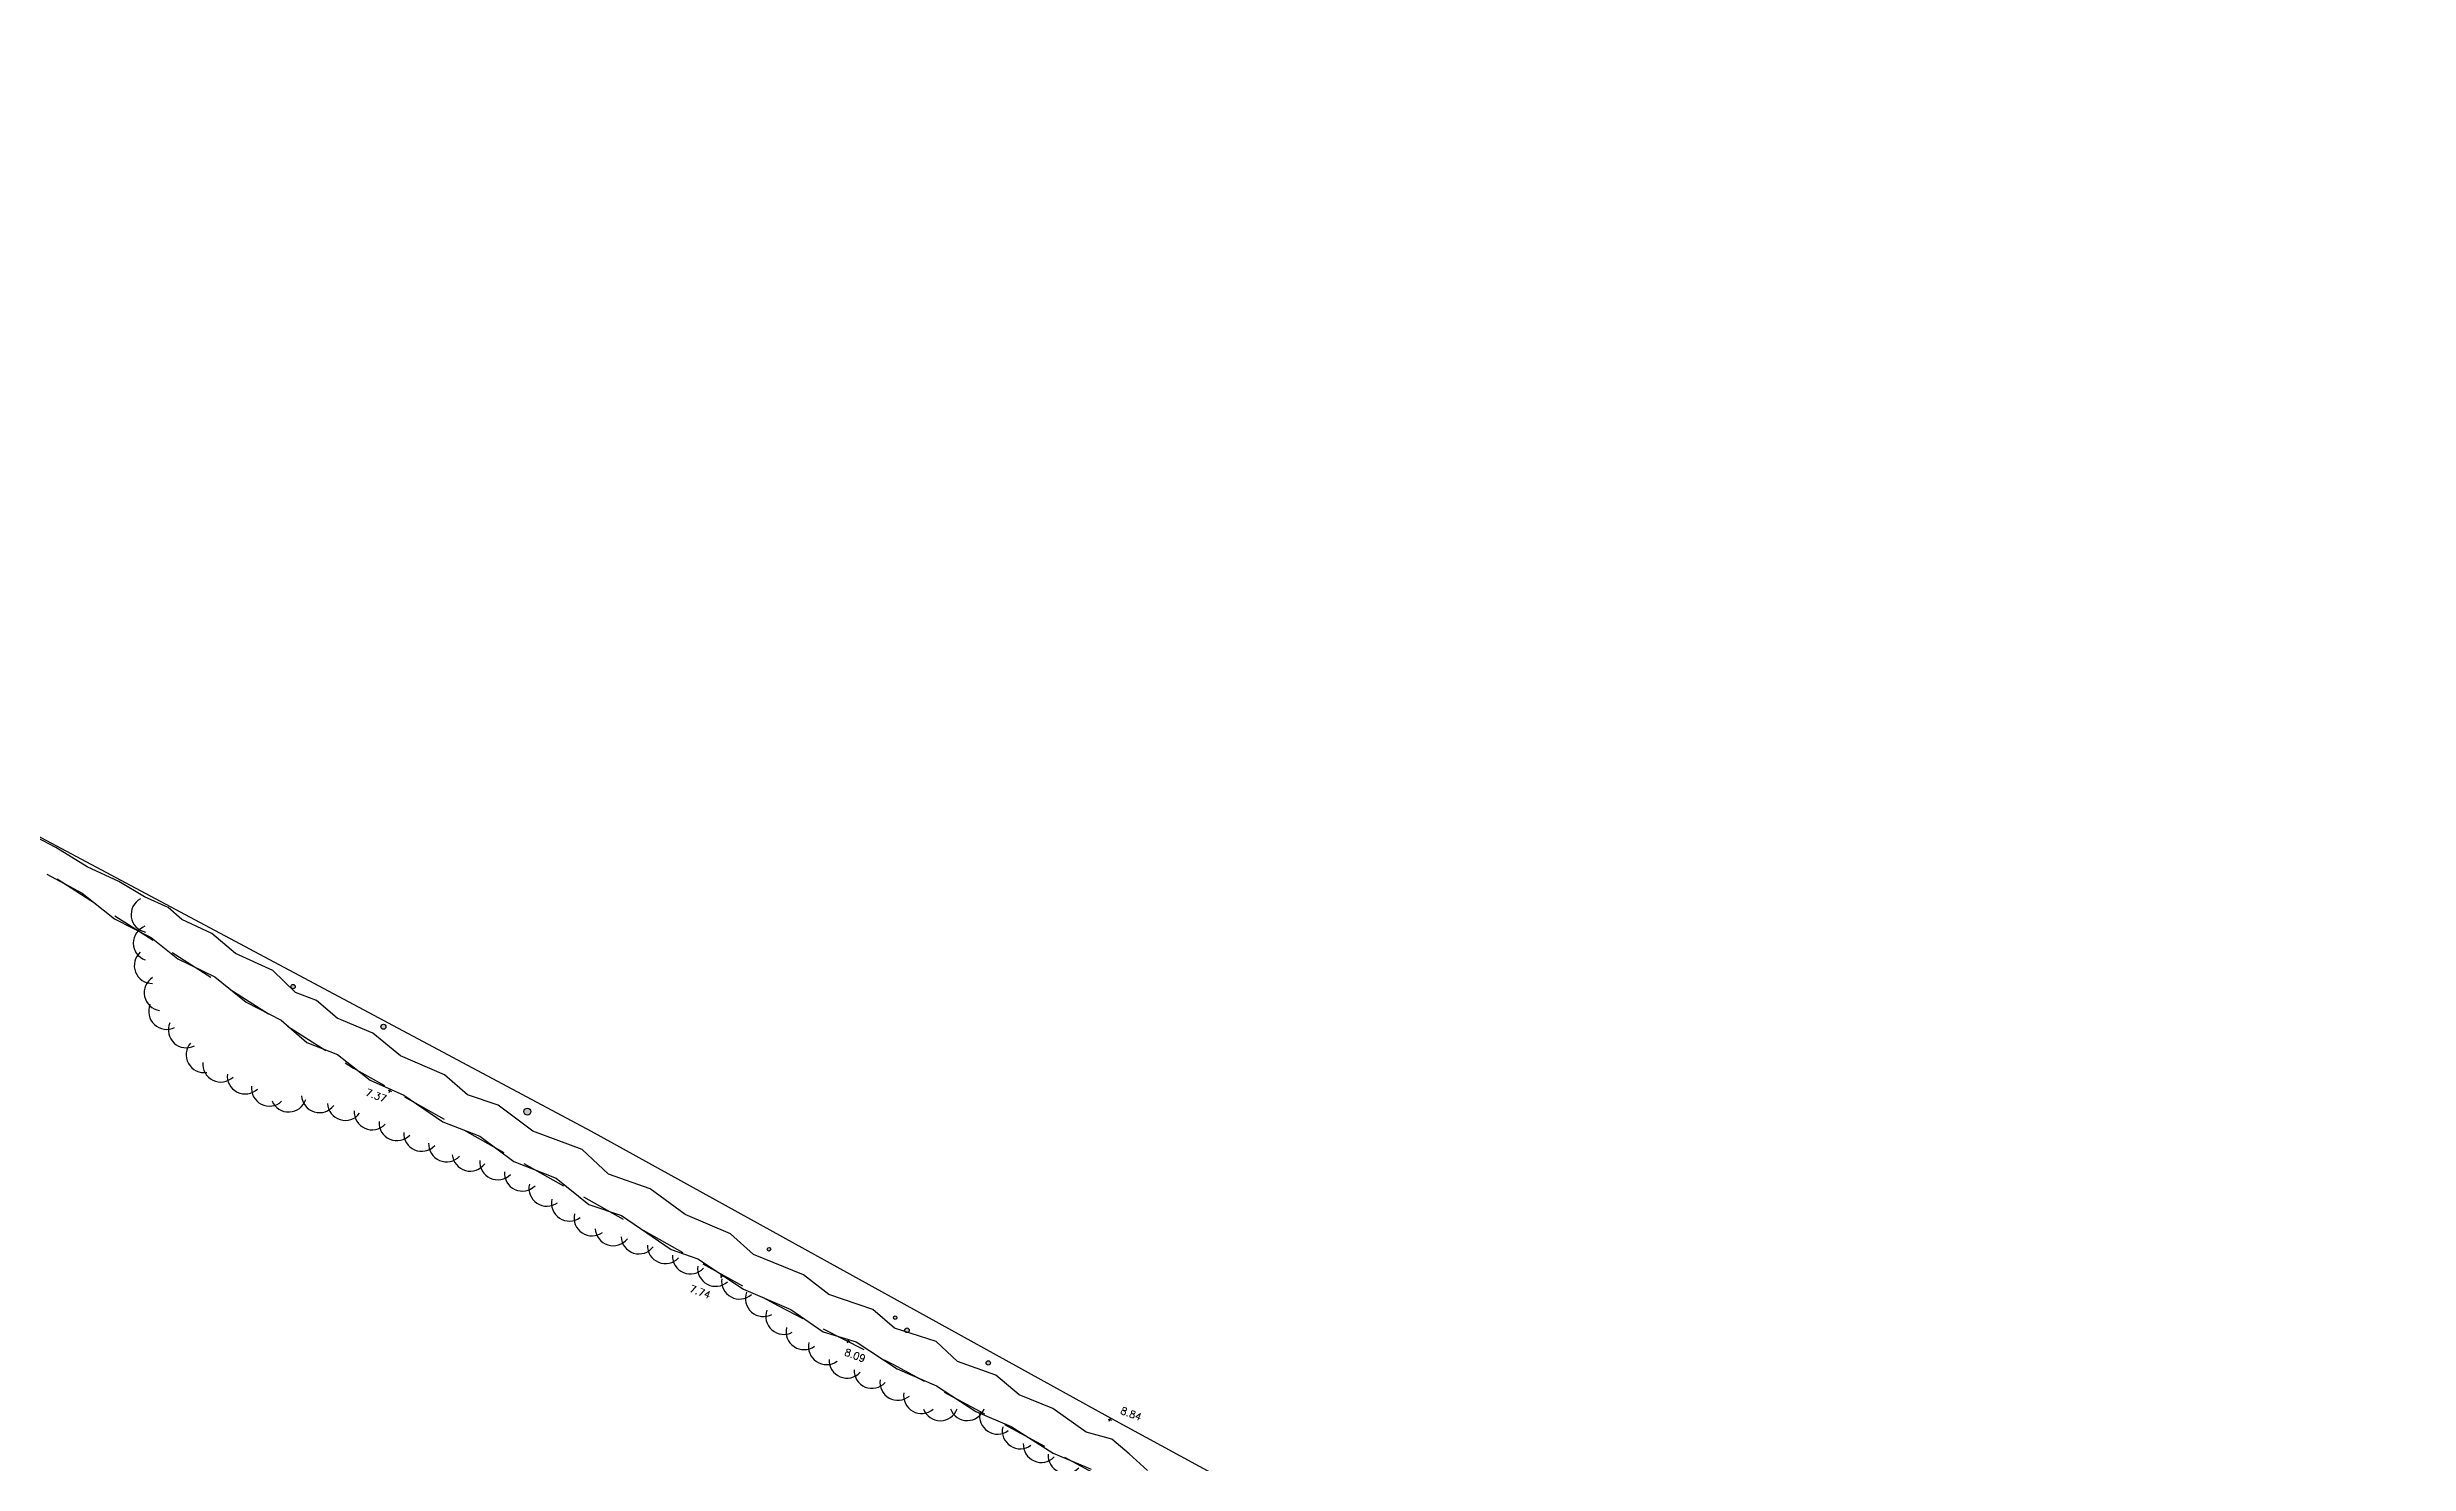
# Model space of a CAD drawing. Header units: millimetres. Extents: x 521005098 to 522149999836, y 174611071 to 175300000107.
# Drawn here: x 521328353 to 521459954, y 175110353 to 175189296 of the extents above; entities that cross this region are included whole.
import ezdxf

# ---------------------------------------------------------------- set-up
doc = ezdxf.new("R2010")
doc.units = ezdxf.units.MM
doc.header["$LTSCALE"] = 200
doc.linetypes.add('survey-A$0$DASHED', pattern=[19.05, 12.7, -6.35])
for name, color, linetype in [('0-35TEXT', 3, 'Continuous'), ('survey-A$0$BOUNDARY', 8, 'Continuous'), ('survey-A$0$DETAIL', 8, 'Continuous'), ('survey-A$0$LEVEL', 8, 'Continuous'), ('survey-A$0$VEGETATION', 8, 'Continuous')]:
    doc.layers.add(name, color=color, linetype=linetype)
doc.styles.add('survey-A$0$ROMANS', font='Romans.shx')

# ---------------------------------------------------------------- blocks, each defined once
blk = doc.blocks.new('survey-A')
at = {"layer": 'survey-A$0$VEGETATION', "linetype": 'Continuous'}
h = blk.add_hatch(color=256, dxfattribs=at)
edge = h.paths.add_edge_path()
edge.add_arc((521347090, 175134709), 140, -20.42304, 339.57696)
edge = h.paths.add_edge_path()
edge.add_arc((521342051, 175136945), 120, -20.42304, 339.57696)
h = blk.add_hatch(color=256, dxfattribs=at)
edge = h.paths.add_edge_path()
edge.add_arc((521355109, 175129977), 190, -20.42304, 339.57696)
edge = h.paths.add_edge_path()
edge.add_arc((521368576, 175122310), 100, -20.42304, 339.57696)
edge = h.paths.add_edge_path()
edge.add_arc((521375607, 175118494), 100, -20.42304, 339.57696)
edge = h.paths.add_edge_path()
edge.add_arc((521376263, 175117790), 130, -20.42304, 339.57696)
edge = h.paths.add_edge_path()
edge.add_arc((521380795, 175115973), 120, -20.42304, 339.57696)
at = {"layer": 'survey-A$0$BOUNDARY', "linetype": 'Continuous', "flags": 128}
blk.add_lwpolyline([(521482566, 175061681), (521477299, 175064107), (521472432, 175066618), (521440684, 175083845), (521413978, 175098551), (521387482, 175112968), (521358676, 175128867), (521316720, 175151255)], dxfattribs=at)
at = {"layer": 'survey-A$0$DETAIL', "linetype": 'survey-A$0$DASHED', "flags": 128}
blk.add_lwpolyline([(521232951, 175189296), (521235185, 175187596), (521248311, 175181261), (521259769, 175175327), (521285492, 175164143), (521314586, 175150866), (521327019, 175144152), (521345425, 175132394), (521369100, 175119149), (521375467, 175115899), (521396203, 175104687), (521423800, 175088843), (521456080, 175069553), (521466041, 175065559), (521481796, 175060226), (521483655, 175060313), (521487686, 175057605), (521495810, 175053713), (521515754, 175047238), (521516450, 175047216), (521525044, 175045327), (521527445, 175043657), (521543295, 175036981), (521548395, 175036151), (521560734, 175031080), (521590940, 175021376), (521591984, 175019828), (521591645, 175017012), (521590065, 175012915), (521584244, 174996699), (521576284, 174975976), (521575182, 174972456), (521575309, 174969599), (521577465, 174967594)], dxfattribs=at)
at = {"layer": 'survey-A$0$LEVEL', "flags": 128}
for points in [[(521347355, 175131171), (521347542, 175131101)], [(521347413, 175131042), (521347483, 175131230)], [(521365845, 175120850), (521366032, 175120780)], [(521365904, 175120721), (521365974, 175120909)], [(521372886, 175117229), (521373074, 175117160)], [(521372945, 175117101), (521373015, 175117288)], [(521387475, 175112847), (521387663, 175112778)], [(521387534, 175112719), (521387604, 175112906)]]:
    blk.add_lwpolyline(points, dxfattribs=at)
at = {"layer": 'survey-A$0$VEGETATION', "linetype": 'Continuous', "flags": 128}
for points in [[(521389669, 175109973), (521388650, 175110898), (521387677, 175111720), (521386256, 175112113), (521384396, 175113435), (521382518, 175114203), (521381222, 175115299), (521379083, 175116047), (521377884, 175117175), (521375570, 175117917), (521374352, 175118950), (521371905, 175119793), (521370502, 175120877), (521367712, 175122023), (521366432, 175123163), (521363902, 175124242), (521361946, 175125669), (521359634, 175126498), (521358165, 175127863), (521355412, 175128888), (521353481, 175130339), (521351767, 175130909), (521350489, 175132035), (521348034, 175133085), (521346496, 175134356), (521344519, 175135178), (521343361, 175136174), (521342194, 175136609), (521340933, 175137845), (521338848, 175138791), (521337527, 175139913), (521335856, 175140689), (521335096, 175141347), (521333771, 175141946), (521332350, 175142798), (521330574, 175143613), (521328833, 175144704), (521326679, 175145830)], [(521328334, 175143216), (521330303, 175142143), (521332093, 175140727), (521334139, 175139675), (521335624, 175138492), (521337687, 175137486), (521339441, 175136078), (521341388, 175135081), (521342815, 175133834), (521344525, 175133163), (521346346, 175131736), (521348229, 175130895), (521350401, 175129405), (521352456, 175128606), (521354353, 175127202), (521356716, 175126271), (521358534, 175124793), (521360356, 175124196), (521363125, 175122296), (521364618, 175121774), (521367157, 175120079), (521369786, 175118947), (521371589, 175117711), (521373424, 175117147), (521375712, 175115648), (521377912, 175114692), (521380106, 175113262)], [(521380106, 175113262), (521382061, 175112429), (521384405, 175110943), (521386527, 175110051)]]:
    blk.add_lwpolyline(points, dxfattribs=at)
at = {"layer": 'survey-A$0$VEGETATION', "linetype": 'Continuous'}
for centre, radius in [((521342051, 175136945), 120), ((521347090, 175134709), 140), ((521355109, 175129977), 190), ((521368576, 175122310), 100), ((521375607, 175118494), 100), ((521376263, 175117790), 130), ((521380795, 175115973), 120)]:
    blk.add_circle(centre, radius, dxfattribs=at)
for centre, start, end in [((521334027, 175140962), 118.79847, 258.0702), ((521334150, 175139370), 110.83165, 250.10338), ((521334203, 175138118), 131.53446, 270.80618), ((521334757, 175136603), 122.30428, 261.57601), ((521335005, 175135560), 157.33354, 296.60527), ((521336106, 175134532), 157.33354, 296.60527), ((521337096, 175133154), 139.72188, 278.99361), ((521338021, 175132626), 174.44399, 313.71572), ((521339384, 175131963), 173.65421, 312.92594), ((521340730, 175131286), 173.65421, 312.92594), ((521341804, 175130957), 202.73325, 342.00498), ((521343521, 175130923), 183.74315, 323.01488), ((521344965, 175130492), 183.74315, 323.01488), ((521346460, 175129965), 176.80187, 316.0736), ((521347841, 175129363), 176.80187, 316.0736), ((521349217, 175128768), 177.4218, 316.69353), ((521350604, 175128181), 177.4218, 316.69353), ((521351922, 175127662), 184.93873, 324.21046), ((521353462, 175127183), 175.54507, 314.8168), ((521354830, 175126551), 175.54507, 314.8168), ((521356194, 175125707), 166.98185, 306.25358), ((521357452, 175124879), 166.98185, 306.25358), ((521358710, 175124050), 166.98185, 306.25358), ((521359893, 175123500), 182.97196, 322.24369), ((521361330, 175123050), 182.97196, 322.24369), ((521362798, 175122509), 177.96737, 317.2391), ((521364190, 175121935), 177.96737, 317.2391), ((521365599, 175121241), 172.37475, 311.64648), ((521366929, 175120534), 172.37475, 311.64648), ((521368262, 175119556), 159.06748, 298.33921), ((521369394, 175118562), 159.06748, 298.33921), ((521370523, 175117712), 166.7083, 305.98004), ((521371777, 175116877), 166.7083, 305.98004), ((521372922, 175116125), 178.16612, 317.43785), ((521374317, 175115556), 178.16612, 317.43785), ((521375753, 175114887), 171.36261, 310.63434), ((521377070, 175114157), 171.36261, 310.63434), ((521378119, 175113753), 200.65515, 339.92688), ((521379626, 175113761), 200.65515, 339.92688), ((521381310, 175113004), 167.43366, 306.70539), ((521382574, 175112185), 167.43366, 306.70539), ((521383746, 175111427), 176.78265, 316.05438), ((521385127, 175110825), 176.78265, 316.05438)]:
    blk.add_arc(centre, 1000, start, end, dxfattribs=at)
at = {"layer": 'survey-A$0$LEVEL', "style": 'survey-A$0$ROMANS'}
for s, p in [('7.37', (521346042, 175130897)), ('7.74', (521364105, 175119957)), ('8.09', (521372736, 175116416)), ('8.84', (521388119, 175113159))]:
    blk.add_text(s, height=400, rotation=339.57696, dxfattribs=at).set_placement(p)

msp = doc.modelspace()

# ---------------------------------------------------------------- block references
at = {"layer": '0-35TEXT'}
msp.add_blockref('survey-A', (0, 0), dxfattribs=at)

doc.saveas('drawing.dxf')
